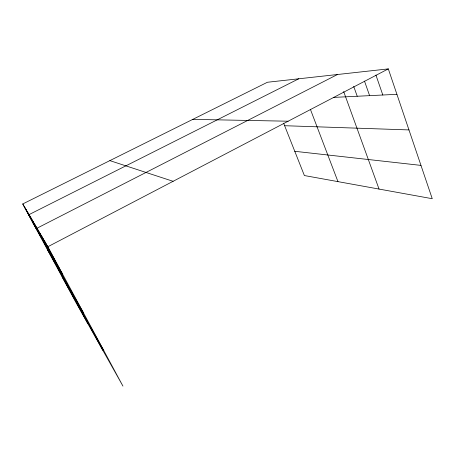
<?xml version="1.0" encoding="UTF-8"?>
<svg xmlns="http://www.w3.org/2000/svg" width="455" height="455" viewBox="0 0 455 455"><rect width="100%" height="100%" fill="white"/><g stroke="black" fill="none" stroke-linecap="round" stroke-linejoin="round"><path stroke-width="0.68" d="M388.308 68.887L267.404 82.258L22.75 203.954L47.838 246.741L388.308 68.887L432.25 198.71L304.384 175.545L283.63 123.186M337.491 74.506L36.98 228.222L102.819 350.293M298.747 78.789L29.012 214.629L87.792 323.55M333.6 97.404L396.914 94.322M192.795 119.369L288.146 121.212M284.631 125.711L408.965 129.925M294.772 151.299L420.977 165.398M109.86 160.621L173.099 181.312M33.044 223.024L62.682 274.28M47.547 249.88L83.35 312.642M62.085 276.816L103.825 350.634M47.838 246.741L122.947 386.113L75.831 302.274L22.75 203.954M44.806 241.565L59.11 268.103M41.996 236.782L55.806 262.387M39.397 232.346L52.74 257.086M34.79 224.486L47.303 247.679M32.743 220.988L44.88 243.488M30.815 217.712L42.605 239.557M27.306 211.729L38.453 232.368M25.702 208.987L36.548 229.081M24.183 206.399L34.751 225.97M310.515 109.649L337.963 181.63M343.679 91.569L379.049 189.075M353.7 86.387L357.221 96.25M364.5 81.121L369.608 95.647M375.932 75.081L382.809 95.004"/></g></svg>
